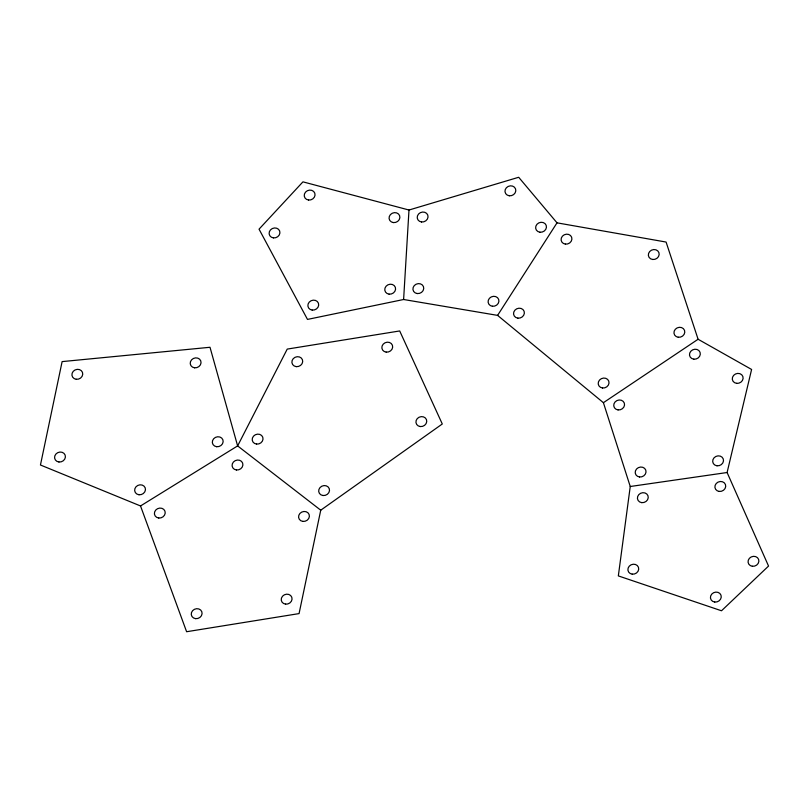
<?xml version="1.0" encoding="UTF-8"?>
<svg xmlns="http://www.w3.org/2000/svg" width="809" height="809" viewBox="0 0 809 809"><rect width="100%" height="100%" fill="white"/><g stroke="black" fill="none" stroke-linecap="round" stroke-linejoin="round"><path stroke-width="1.21" d="M403.61 299.502L408.99 210.027L518.69 177.272L557.017 222.839L666.09 242.053L698.096 339.254L751.601 369.46L727.099 472.517L768.55 566.057L721.507 610.775L618.339 575.907L630.241 486.502L603.403 402.69L497.586 315.379L403.61 299.502L307.491 319.413L259.042 229.169L302.94 181.853L408.99 210.027M320.738 510.196L299.067 613.596L186.606 631.728L140.523 505.959L40.45 465.003L62.121 361.603L210.006 347.273L237.624 445.901L320.738 510.196L442.29 423.987L399.697 330.952L287.235 349.094L237.624 445.901L140.523 505.959M497.586 315.379L557.017 222.839M603.403 402.69L698.096 339.254M630.241 486.502L727.099 472.517M236.44 469.978A5.501 4.915 -21.8 0 0 242.619 463.031A5.501 4.915 -21.8 0 0 233.407 462.03A5.501 4.915 -21.8 0 0 236.44 469.978M302.93 521.411A5.501 4.915 -21.8 0 0 309.109 514.473A5.501 4.915 -21.8 0 0 299.896 513.472A5.501 4.915 -21.8 0 0 302.93 521.411M285.587 604.131A5.501 4.915 -21.8 0 0 291.776 597.194A5.501 4.915 -21.8 0 0 282.553 596.182A5.501 4.915 -21.8 0 0 285.587 604.131M195.616 618.642A5.501 4.915 -21.8 0 0 201.805 611.705A5.501 4.915 -21.8 0 0 192.582 610.694A5.501 4.915 -21.8 0 0 195.616 618.642M158.756 518.023A5.501 4.915 -21.8 0 0 164.935 511.086A5.501 4.915 -21.8 0 0 155.722 510.074A5.501 4.915 -21.8 0 0 158.756 518.023M58.936 462A5.501 4.915 -21.8 0 0 65.124 455.052A5.501 4.915 -21.8 0 0 55.902 454.051A5.501 4.915 -21.8 0 0 58.936 462M76.279 379.279A5.501 4.915 -21.8 0 0 82.457 372.332A5.501 4.915 -21.8 0 0 73.245 371.331A5.501 4.915 -21.8 0 0 76.279 379.279M194.585 367.812A5.501 4.915 -21.8 0 0 200.763 360.875A5.501 4.915 -21.8 0 0 191.551 359.863A5.501 4.915 -21.8 0 0 194.585 367.812M216.681 446.71A5.501 4.915 -21.8 0 0 222.869 439.772A5.501 4.915 -21.8 0 0 213.647 438.761A5.501 4.915 -21.8 0 0 216.681 446.71M139.006 494.754A5.501 4.915 -21.8 0 0 145.185 487.817A5.501 4.915 -21.8 0 0 135.973 486.816A5.501 4.915 -21.8 0 0 139.006 494.754M296.246 366.639A5.501 4.915 -21.8 0 0 302.424 359.702A5.501 4.915 -21.8 0 0 293.212 358.69A5.501 4.915 -21.8 0 0 296.246 366.639M386.206 352.127A5.501 4.915 -21.8 0 0 392.395 345.19A5.501 4.915 -21.8 0 0 383.173 344.189A5.501 4.915 -21.8 0 0 386.206 352.127M420.286 426.555A5.501 4.915 -21.8 0 0 426.464 419.618A5.501 4.915 -21.8 0 0 417.252 418.617A5.501 4.915 -21.8 0 0 420.286 426.555M323.044 495.523A5.501 4.915 -21.8 0 0 329.233 488.585A5.501 4.915 -21.8 0 0 320.01 487.574A5.501 4.915 -21.8 0 0 323.044 495.523M256.554 444.08A5.501 4.915 -21.8 0 0 262.743 437.143A5.501 4.915 -21.8 0 0 253.52 436.142A5.501 4.915 -21.8 0 0 256.554 444.08M752.38 566.27A5.501 4.915 -21.8 0 0 758.609 559.373A5.501 4.915 -21.8 0 0 749.407 558.301A5.501 4.915 -21.8 0 0 752.38 566.27M714.751 602.048A5.501 4.915 -21.8 0 0 720.981 595.141A5.501 4.915 -21.8 0 0 711.778 594.079A5.501 4.915 -21.8 0 0 714.751 602.048M632.213 574.157A5.501 4.915 -21.8 0 0 638.443 567.251A5.501 4.915 -21.8 0 0 629.24 566.189A5.501 4.915 -21.8 0 0 632.213 574.157M641.729 502.632A5.501 4.915 -21.8 0 0 647.969 495.725A5.501 4.915 -21.8 0 0 638.766 494.663A5.501 4.915 -21.8 0 0 641.729 502.632M719.221 491.437A5.501 4.915 -21.8 0 0 725.451 484.54A5.501 4.915 -21.8 0 0 716.248 483.469A5.501 4.915 -21.8 0 0 719.221 491.437M417.242 293.556A5.501 4.915 -21.8 0 0 423.471 286.649A5.501 4.915 -21.8 0 0 414.269 285.587A5.501 4.915 -21.8 0 0 417.242 293.556M421.54 221.979A5.501 4.915 -21.8 0 0 427.769 215.073A5.501 4.915 -21.8 0 0 418.566 214.011A5.501 4.915 -21.8 0 0 421.54 221.979M509.296 195.778A5.501 4.915 -21.8 0 0 515.535 188.871A5.501 4.915 -21.8 0 0 506.333 187.799A5.501 4.915 -21.8 0 0 509.296 195.778M539.957 232.223A5.501 4.915 -21.8 0 0 546.186 225.327A5.501 4.915 -21.8 0 0 536.984 224.255A5.501 4.915 -21.8 0 0 539.957 232.223M492.418 306.257A5.501 4.915 -21.8 0 0 498.647 299.35A5.501 4.915 -21.8 0 0 489.445 298.288A5.501 4.915 -21.8 0 0 492.418 306.257M312.193 310.09A5.501 4.915 -21.8 0 0 318.422 303.183A5.501 4.915 -21.8 0 0 309.22 302.121A5.501 4.915 -21.8 0 0 312.193 310.09M273.432 237.886A5.501 4.915 -21.8 0 0 279.661 230.99A5.501 4.915 -21.8 0 0 270.459 229.918A5.501 4.915 -21.8 0 0 273.432 237.886M308.553 200.035A5.501 4.915 -21.8 0 0 314.782 193.139A5.501 4.915 -21.8 0 0 305.58 192.067A5.501 4.915 -21.8 0 0 308.553 200.035M393.386 222.576A5.501 4.915 -21.8 0 0 399.616 215.669A5.501 4.915 -21.8 0 0 390.413 214.607A5.501 4.915 -21.8 0 0 393.386 222.576M389.089 294.152A5.501 4.915 -21.8 0 0 395.318 287.256A5.501 4.915 -21.8 0 0 386.115 286.184A5.501 4.915 -21.8 0 0 389.089 294.152M639.525 476.976A5.501 4.915 -21.8 0 0 645.754 470.069A5.501 4.915 -21.8 0 0 636.552 469.008A5.501 4.915 -21.8 0 0 639.525 476.976M618.056 409.92A5.501 4.915 -21.8 0 0 624.285 403.024A5.501 4.915 -21.8 0 0 615.083 401.952A5.501 4.915 -21.8 0 0 618.056 409.92M693.809 359.176A5.501 4.915 -21.8 0 0 700.038 352.269A5.501 4.915 -21.8 0 0 690.835 351.207A5.501 4.915 -21.8 0 0 693.809 359.176M736.605 383.345A5.501 4.915 -21.8 0 0 742.844 376.438A5.501 4.915 -21.8 0 0 733.642 375.366A5.501 4.915 -21.8 0 0 736.605 383.345M717.007 465.792A5.501 4.915 -21.8 0 0 723.236 458.885A5.501 4.915 -21.8 0 0 714.034 457.823A5.501 4.915 -21.8 0 0 717.007 465.792M517.871 318.149A5.501 4.915 -21.8 0 0 524.101 311.243A5.501 4.915 -21.8 0 0 514.898 310.171A5.501 4.915 -21.8 0 0 517.871 318.149M565.41 244.116A5.501 4.915 -21.8 0 0 571.639 237.209A5.501 4.915 -21.8 0 0 562.437 236.147A5.501 4.915 -21.8 0 0 565.41 244.116M652.671 259.487A5.501 4.915 -21.8 0 0 658.9 252.58A5.501 4.915 -21.8 0 0 649.698 251.518A5.501 4.915 -21.8 0 0 652.671 259.487M678.276 337.252A5.501 4.915 -21.8 0 0 684.515 330.345A5.501 4.915 -21.8 0 0 675.303 329.283A5.501 4.915 -21.8 0 0 678.276 337.252M602.523 387.996A5.501 4.915 -21.8 0 0 608.752 381.09A5.501 4.915 -21.8 0 0 599.55 380.028A5.501 4.915 -21.8 0 0 602.523 387.996"/></g></svg>
